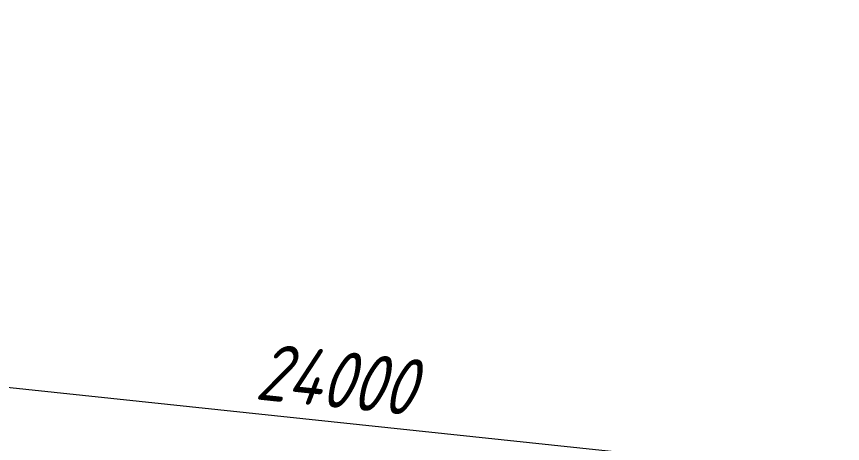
# Model space of a CAD drawing. Header units: millimetres. Extents: x 265754 to 14267433, y -6145605 to 2433772.
# Drawn here: x 8031575 to 8038865, y -567728 to -563962 of the extents above; entities that cross this region are included whole.
import ezdxf
from ezdxf import colors
from ezdxf.entities.mleader import LeaderData, LeaderLine
from ezdxf.math import Vec2, Vec3

# ---------------------------------------------------------------- set-up
doc = ezdxf.new("R2010")
doc.units = ezdxf.units.MM
doc.linetypes.add('осевая', pattern=[2, 1.25, -0.25, 0.25, -0.25])
for name, color, linetype, lineweight in [('Выноски', 3, 'Continuous', 15), ('ИС_Ось', 3, 'осевая', 18), ('ИС_РЗМ', 3, 'Continuous', 18)]:
    doc.layers.add(name, color=color, linetype=linetype, lineweight=lineweight)
doc.styles.add('0', font='isocpeur.ttf', dxfattribs={"width": 0.8, "oblique": 15})
doc.styles.add('ISOCPEUR', font='isocpeur.ttf', dxfattribs={"width": 0.8, "oblique": 15, "height": 2.5})
doc.dimstyles.new('М200', dxfattribs={"dimscale": 200, "dimtxt": 2.5, "dimasz": 2, "dimexe": 1, "dimexo": 1, "dimgap": 0.8, "dimtad": 1, "dimdec": 0, "dimzin": 0, "dimdsep": 46, "dimtxsty": '0', "dimblk": 'OBLIQUE', "dimcen": 0.09, "dimdle": 1, "dimclrd": 256, "dimclre": 256, "dimclrt": 256, "dimadec": 4, "dimazin": 0, "dimtfac": 1, "dimtdec": 0, "dimtmove": 1, "dimatfit": 2, "dimfxl": 1, "dimtolj": 1, "dimtzin": 0, "dimlwd": -1, "dimarcsym": 0})

# ---------------------------------------------------------------- blocks, each defined once
blk = doc.blocks.new('_None')
blk = doc.blocks.new('_OBLIQUE')
at = {"color": 0, "linetype": 'ByBlock', "lineweight": -2}
blk.add_line((0.5000000000000001, 0.4999999999999999), (-0.5000000000000001, -0.4999999999999999), dxfattribs=at)
blk = doc.blocks.new('*D1720')
at = {"layer": 'Defpoints', "color": 0, "transparency": 16777216}
for p in [(171318.1835817158, 13132.37998569315), (146921.0645899592, 10626.47253617149), (170788.8172471205, 8110.516899387469)]:
    blk.add_point(p, dxfattribs=at)
at = {"layer": 'ИС_РЗМ', "transparency": 16777216}
for p, q in [((146942.0308933084, 10825.37053546729), (147471.3972279037, 15847.23362177297)), ((147251.5329252587, 15669.30192582636), (171517.0815810116, 13111.41368234397)), ((170809.7835504697, 8309.414898683262), (171339.149885065, 13331.27798498895))]:
    blk.add_line(p, q, dxfattribs=at)
at = {"layer": 'ИС_РЗМ', "transparency": 16777216, "xscale": 400, "yscale": 400, "zscale": 400}
for p, rotation in [((147450.4309245545, 15648.33562247718), 173.9825403908262), ((171318.1835817158, 13132.37998569315), 353.9825403908262)]:
    blk.add_blockref('_OBLIQUE', p, dxfattribs=dict(at, rotation=rotation))
at = {"layer": 'ИС_РЗМ', "transparency": 16777216, "insert": (159423.6190719149, 14763.29155276478), "char_height": 500, "attachment_point": 5, "rotation": 353.9825403908262, "style": '0'}
blk.add_mtext('\\A1;24000', dxfattribs=at)
blk = doc.blocks.new('План Узловая')
at = {"layer": 'ИС_РЗМ'}
dim = blk.add_aligned_dim(p1=(146921.0645899592, 10626.4725361715), p2=(170788.8172471205, 8110.516899387469), distance=5049.686878787881, dimstyle='М200', override={"dimrnd": 5}, dxfattribs=at)
dim.commit()
dim.dimension.update_dxf_attribs({"geometry": '*D1720', "text_midpoint": (159423.6190719149, 14763.29155276478)})
at = {"layer": 'Выноски'}
ml = blk.add_multileader_mtext('Standard', dxfattribs=at)
ml.set_content('Главный ход \\PПуть № 1', color=256, style='ISOCPEUR')
ml.set_leader_properties(color=256)
ml.set_arrow_properties(name='NONE')
ml.build(insert=Vec2(0, 0))
ml.multileader.update_dxf_attribs({"text_left_attachment_type": 6, "text_right_attachment_type": 6, "dogleg_length": 2, "arrow_head_size": 300, "scale": 200})
ctx = ml.context
ctx.base_point, ctx.scale, ctx.char_height, ctx.arrow_head_size, ctx.landing_gap_size, ctx.plane_origin, ctx.plane_x_axis, ctx.plane_y_axis = Vec3(48919.15666179531, 17062.03012740612), 200, 500, 300, 125, Vec3(42955.22470450401, 21340.78313159943), Vec3(1, 2.842170943040402e-15), Vec3(-2.842170943040402e-15, 1)
ctx.left_attachment, ctx.right_attachment = 6, 6
notes = []
notes.append((ctx, [(1, (1, 1, 0), (52443.13125801086, 17062.03012740612), (-1, -2.842170943040401e-16), 100, [(0, [(53356.31842064857, 17748.40890270472)], 0, [])])]))
ctx.mtext.insert, ctx.mtext.text_direction, ctx.mtext.rotation, ctx.mtext.width, ctx.mtext.flow_direction = Vec3(49044.1566619873, 17712.03012752533), Vec3(1, 2.842170943040402e-15), 2.842170943040402e-15, 3347.50670042948, 5
ctx.mtext.has_bg_fill, ctx.mtext.bg_color, ctx.mtext.bg_scale_factor, ctx.mtext.bg_transparency, ctx.mtext.use_window_bg_color = 1, -1023410167, 1.5, 0, 1
for ctx, leaders in notes:
    for number, flags, end, landing, length, lines in leaders:
        leader = LeaderData()
        leader.index, (leader.has_last_leader_line, leader.has_dogleg_vector, leader.attachment_direction) = number, flags
        leader.last_leader_point, leader.dogleg_vector, leader.dogleg_length = Vec3(end), Vec3(landing), length
        for number, points, colour, breaks in lines:
            line = LeaderLine()
            line.index, line.vertices, line.color, line.breaks = number, Vec3.list(points), colors.encode_raw_color(colour), breaks
            leader.lines.append(line)
        ctx.leaders.append(leader)
ml = blk.add_multileader_mtext('Standard', dxfattribs=at)
ml.set_content('Станционный путь № 62', color=256, style='ISOCPEUR')
ml.set_leader_properties(color=256)
ml.set_arrow_properties(name='NONE')
ml.build(insert=Vec2(0, 0))
ml.multileader.update_dxf_attribs({"text_left_attachment_type": 6, "text_right_attachment_type": 6, "dogleg_length": 2, "arrow_head_size": 300, "scale": 200})
ctx = ml.context
ctx.base_point, ctx.scale, ctx.char_height, ctx.arrow_head_size, ctx.landing_gap_size, ctx.plane_origin, ctx.plane_x_axis, ctx.plane_y_axis = Vec3(71638.18516278267, 17062.03012746572), 200, 500, 300, 125, Vec3(59937.2444435358, 23623.03527259827), Vec3(1, 2.842170943040402e-15), Vec3(-2.842170943040402e-15, 1)
ctx.left_attachment, ctx.right_attachment = 6, 6
notes = []
notes.append((ctx, [(0, (1, 1, 0), (71538.18516278267, 17062.03012746572), (1, 5.684341886080802e-16), 100, [(0, [(70123.3467695713, 17748.40890288353)], 0, [])])]))
ctx.mtext.insert, ctx.mtext.text_direction, ctx.mtext.rotation, ctx.mtext.width, ctx.mtext.flow_direction = Vec3(71763.18516278267, 17712.03012740612), Vec3(1, 2.842170943040402e-15), 2.842170943040402e-15, 3454.354058817721, 5
ctx.mtext.has_bg_fill, ctx.mtext.bg_color, ctx.mtext.bg_scale_factor, ctx.mtext.bg_transparency, ctx.mtext.use_window_bg_color = 1, -1023410167, 1.5, 0, 1
for ctx, leaders in notes:
    for number, flags, end, landing, length, lines in leaders:
        leader = LeaderData()
        leader.index, (leader.has_last_leader_line, leader.has_dogleg_vector, leader.attachment_direction) = number, flags
        leader.last_leader_point, leader.dogleg_vector, leader.dogleg_length = Vec3(end), Vec3(landing), length
        for number, points, colour, breaks in lines:
            line = LeaderLine()
            line.index, line.vertices, line.color, line.breaks = number, Vec3.list(points), colors.encode_raw_color(colour), breaks
            leader.lines.append(line)
        ctx.leaders.append(leader)
ml = blk.add_multileader_mtext('Standard', dxfattribs=at)
ml.set_content('Станционный путь № 4', color=256, style='ISOCPEUR')
ml.set_leader_properties(color=256)
ml.set_arrow_properties(name='NONE')
ml.build(insert=Vec2(0, 0))
ml.multileader.update_dxf_attribs({"text_left_attachment_type": 6, "text_right_attachment_type": 6, "dogleg_length": 2, "arrow_head_size": 300, "scale": 200})
ctx = ml.context
ctx.base_point, ctx.scale, ctx.char_height, ctx.arrow_head_size, ctx.landing_gap_size, ctx.plane_origin, ctx.plane_x_axis, ctx.plane_y_axis = Vec3(77581.3810031414, 17062.03012752533), 200, 500, 300, 125, Vec3(66235.98254311085, 23623.03527271748), Vec3(1, 2.842170943040402e-15), Vec3(-2.842170943040402e-15, 1)
ctx.left_attachment, ctx.right_attachment = 6, 6
notes = []
notes.append((ctx, [(0, (1, 1, 0), (77481.3810031414, 17062.03012752533), (1, 5.684341886080802e-16), 100, [(0, [(76537.23689389229, 17748.40890276432)], 0, [])])]))
ctx.mtext.insert, ctx.mtext.text_direction, ctx.mtext.rotation, ctx.mtext.width, ctx.mtext.flow_direction = Vec3(77706.38100290298, 17712.03012746572), Vec3(1, 2.842170943040402e-15), 2.842170943040402e-15, 3392.845402308155, 5
ctx.mtext.has_bg_fill, ctx.mtext.bg_color, ctx.mtext.bg_scale_factor, ctx.mtext.bg_transparency, ctx.mtext.use_window_bg_color = 1, -1023410167, 1.5, 0, 1
for ctx, leaders in notes:
    for number, flags, end, landing, length, lines in leaders:
        leader = LeaderData()
        leader.index, (leader.has_last_leader_line, leader.has_dogleg_vector, leader.attachment_direction) = number, flags
        leader.last_leader_point, leader.dogleg_vector, leader.dogleg_length = Vec3(end), Vec3(landing), length
        for number, points, colour, breaks in lines:
            line = LeaderLine()
            line.index, line.vertices, line.color, line.breaks = number, Vec3.list(points), colors.encode_raw_color(colour), breaks
            leader.lines.append(line)
        ctx.leaders.append(leader)
ml = blk.add_multileader_mtext('Standard', dxfattribs=at)
ml.set_content('Главный ход', color=256, style='ISOCPEUR')
ml.set_leader_properties(color=256)
ml.set_arrow_properties(name='NONE')
ml.build(insert=Vec2(0, 0))
ml.multileader.update_dxf_attribs({"text_left_attachment_type": 6, "text_right_attachment_type": 6, "dogleg_length": 2, "arrow_head_size": 300, "scale": 200})
ctx = ml.context
ctx.base_point, ctx.scale, ctx.char_height, ctx.arrow_head_size, ctx.landing_gap_size, ctx.plane_origin, ctx.plane_x_axis, ctx.plane_y_axis = Vec3(82550.48317806594, 17062.03012770414), 200, 500, 300, 125, Vec3(71305.0847183466, 23623.03527295589), Vec3(1, 2.842170943040402e-15), Vec3(-2.842170943040402e-15, 1)
ctx.left_attachment, ctx.right_attachment = 6, 6
notes = []
notes.append((ctx, [(1, (1, 1, 0), (86074.4577742815, 17062.03012770414), (-1, -5.684341886080802e-16), 100, [(0, [(86524.39642524719, 17748.40890264511)], 0, [])])]))
ctx.mtext.insert, ctx.mtext.text_direction, ctx.mtext.rotation, ctx.mtext.width, ctx.mtext.flow_direction = Vec3(82675.48317790031, 17662.03012776375), Vec3(1, 2.842170943040402e-15), 2.842170943040402e-15, 3331.336139341917, 5
ctx.mtext.has_bg_fill, ctx.mtext.bg_color, ctx.mtext.bg_scale_factor, ctx.mtext.bg_transparency, ctx.mtext.use_window_bg_color = 1, -1023410167, 1.5, 0, 1
for ctx, leaders in notes:
    for number, flags, end, landing, length, lines in leaders:
        leader = LeaderData()
        leader.index, (leader.has_last_leader_line, leader.has_dogleg_vector, leader.attachment_direction) = number, flags
        leader.last_leader_point, leader.dogleg_vector, leader.dogleg_length = Vec3(end), Vec3(landing), length
        for number, points, colour, breaks in lines:
            line = LeaderLine()
            line.index, line.vertices, line.color, line.breaks = number, Vec3.list(points), colors.encode_raw_color(colour), breaks
            leader.lines.append(line)
        ctx.leaders.append(leader)
ml = blk.add_multileader_mtext('Standard', dxfattribs=at)
ml.set_content('Главный ход \\PПуть № 2', color=256, style='ISOCPEUR')
ml.set_leader_properties(color=256)
ml.set_arrow_properties(name='NONE')
ml.build(insert=Vec2(0, 0))
ml.multileader.update_dxf_attribs({"text_left_attachment_type": 6, "text_right_attachment_type": 6, "dogleg_length": 2, "arrow_head_size": 300, "scale": 200})
ctx = ml.context
ctx.base_point, ctx.scale, ctx.char_height, ctx.arrow_head_size, ctx.landing_gap_size, ctx.plane_origin, ctx.plane_x_axis, ctx.plane_y_axis = Vec3(104111.1727924347, 17062.03012722731), 200, 500, 300, 125, Vec3(92564.02056574821, 22218.90048891306), Vec3(1, 2.842170943040402e-15), Vec3(-2.842170943040402e-15, 1)
ctx.left_attachment, ctx.right_attachment = 6, 6
notes = []
notes.append((ctx, [(0, (1, 1, 0), (103886.1727924347, 17062.03012722731), (1, 3.536923840228052e-15), 225.0000000000002, [(0, [(102973.7873580456, 16339.45070308447)], 0, [])])]))
ctx.mtext.insert, ctx.mtext.text_direction, ctx.mtext.rotation, ctx.mtext.width, ctx.mtext.flow_direction = Vec3(104236.1727924347, 17712.03012728691), Vec3(1, 2.842170943040402e-15), 2.842170943040402e-15, 3340.793831367149, 5
ctx.mtext.has_bg_fill, ctx.mtext.bg_color, ctx.mtext.bg_scale_factor, ctx.mtext.bg_transparency, ctx.mtext.use_window_bg_color = 1, -1023410167, 1.5, 0, 1
for ctx, leaders in notes:
    for number, flags, end, landing, length, lines in leaders:
        leader = LeaderData()
        leader.index, (leader.has_last_leader_line, leader.has_dogleg_vector, leader.attachment_direction) = number, flags
        leader.last_leader_point, leader.dogleg_vector, leader.dogleg_length = Vec3(end), Vec3(landing), length
        for number, points, colour, breaks in lines:
            line = LeaderLine()
            line.index, line.vertices, line.color, line.breaks = number, Vec3.list(points), colors.encode_raw_color(colour), breaks
            leader.lines.append(line)
        ctx.leaders.append(leader)

msp = doc.modelspace()

# ---------------------------------------------------------------- block references
at = {"layer": 'ИС_Ось', "color": 4, "ltscale": 0.05}
msp.add_blockref('План Узловая', (7874968.788125941, -581924.4700561167), dxfattribs=at)

doc.saveas('drawing.dxf')
